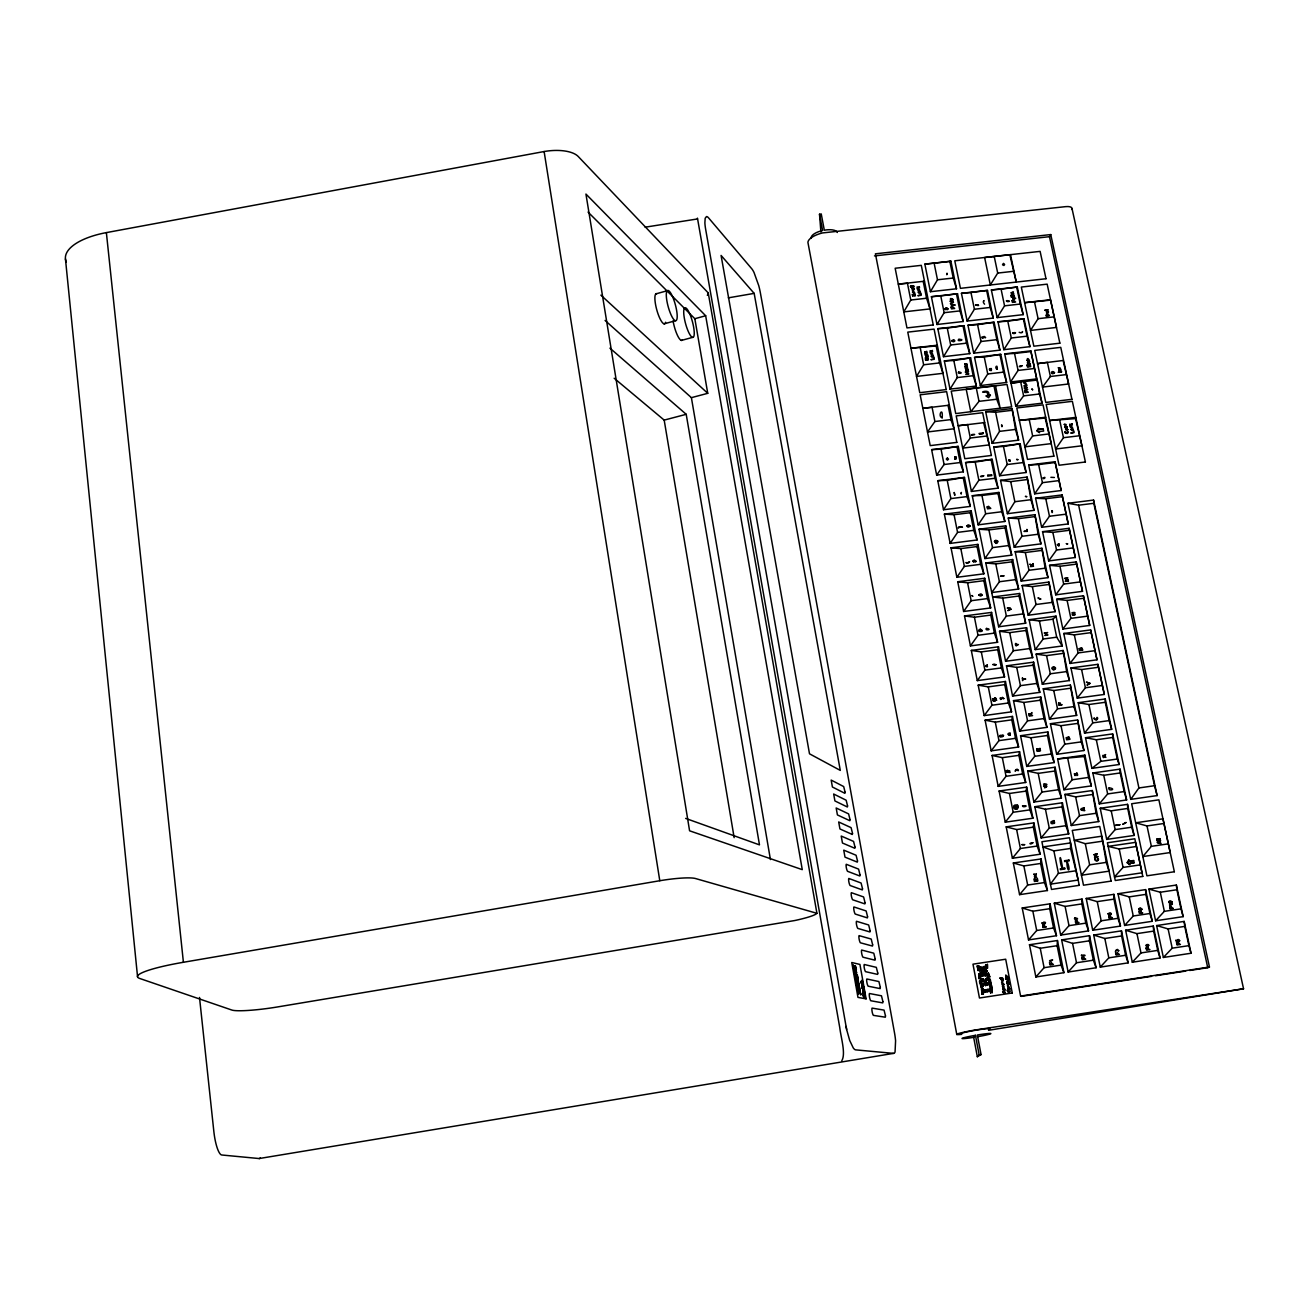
<?xml version="1.0" encoding="UTF-8"?>
<svg xmlns="http://www.w3.org/2000/svg" width="1309" height="1309" viewBox="0 0 1309 1309"><rect width="100%" height="100%" fill="white"/><g stroke="black" fill="none" stroke-linecap="round" stroke-linejoin="round"><path stroke-width="1.5" d="M1070.549 848.461L1070.566 842.914L1042.946 846.923L1053.876 850.899L1070.549 848.461L1078.158 880.057L1050.44 884.148L1058.425 873.348L1075.131 870.894M999.651 736.198L1000.305 735.183L999.994 736.149M1104.305 694.441L1097.924 664.317L1070.958 667.95L1077.258 698.139L1104.305 694.441L1097.924 664.317M1096.091 967.76L1093.375 960.184L1089.415 940.811L1089.53 935.69L1061.648 939.895L1068.128 972.031L1096.091 967.76L1089.53 935.69M1098.742 821.561L1096.091 813.265L1092.295 790.538L1064.888 794.432L1071.269 825.521L1098.742 821.561L1092.295 790.538M1096.975 659.818L1090.642 629.907L1063.775 633.491L1070.026 663.45L1096.975 659.818L1090.642 629.907M1088.548 930.895L1085.815 923.14L1081.889 903.914L1082.052 899.07L1054.269 903.194L1060.683 935.084L1088.548 930.895L1082.052 899.07M645.108 227.193L697.484 218.947M1066.884 861.24C1066.835 873.757 1071.678 871.958 1066.982 861.224M1083.967 750.515L1081.25 741.876L1077.618 719.966L1050.407 723.713L1056.674 754.328L1083.967 750.515L1077.618 719.966M1089.71 625.44L1083.427 595.775L1056.658 599.293L1062.843 629.007L1089.71 625.44L1083.427 595.775M1063.922 972.685L1061.026 965.126L1057.116 945.703L1057.459 940.516L1029.479 944.738L1035.861 976.972L1063.922 972.685L1057.459 940.516M1025.438 385.844C1026.403 386.204 1028.727 384.306 1025.062 385.091C1024.407 386.073 1022.525 385.795 1025.405 386.22M1068.733 833.931L1065.902 825.684L1062.057 806.884L1062.368 802.777L1034.846 806.704L1041.13 837.924L1068.733 833.931L1062.368 802.777M1076.669 715.401L1073.92 706.582L1070.353 685.082L1043.257 688.779L1049.474 719.148L1076.669 715.401L1070.353 685.082M1056.494 935.722L1053.565 927.966L1049.703 908.708L1050.096 903.815L1022.214 907.971L1028.53 939.927L1056.494 935.722L1050.096 903.815M1082.494 591.341L1076.26 561.905L1049.573 565.341L1055.725 594.842L1082.494 591.341L1076.26 561.905M857.035 980.13L858.328 986.381M1061.419 798.114L1058.556 789.703L1054.743 771.034L1055.103 767.205L1027.68 771.066L1033.914 802.041L1061.419 798.114L1055.103 767.205M1069.42 680.565L1066.639 671.582L1063.17 650.475L1036.155 654.107L1042.324 684.247L1069.42 680.565L1063.17 650.475M1047.429 890.529L1044.451 882.561L1040.622 863.482L1041.08 858.949L1013.33 862.991L1019.58 894.652L1047.429 890.529L1041.08 858.949M863.564 996.934C862.124 992.009 865.838 1000.158 863.58 996.787M1054.154 762.591L1051.258 754L1047.478 735.478L1047.887 731.927L1020.562 735.707L1026.747 766.436L1054.154 762.591L1047.887 731.927M1040.131 854.221L1037.137 846.072L1033.341 827.157L1033.848 822.886L1006.196 826.863L1012.397 858.262L1040.131 854.221L1033.848 822.886M1075.327 557.503L1069.158 528.296L1042.553 531.667L1048.656 560.939L1075.327 557.503L1069.158 528.296M1046.955 727.346L1044.026 718.576L1040.279 700.2L1040.72 696.912L1013.493 700.626L1019.629 731.126L1046.955 727.346L1040.72 696.912M1034.012 510.346L1030.919 499.711L1027.107 477.065L1000.551 480.354L1007.39 513.684L1034.012 510.346L1027.107 477.065M1032.899 818.207L1029.872 809.878L1026.109 791.094L1026.665 787.118L999.111 791.029L1005.263 822.183L1032.899 818.207L1026.665 787.118M862.86 990.848L862.86 990.013L862.811 990.897M1075.605 418.618L1075.802 417.358L1049.589 420.516L1075.605 418.618L1081.921 445.796L1055.627 449.02L1063.448 437.697L1059.783 420.516M1055.087 611.679L1052.256 602.385L1048.934 582.063L1022.1 585.548L1028.187 615.23L1055.087 611.679L1048.934 582.063M1068.226 523.927L1062.09 494.933L1035.583 498.238L1041.637 527.298L1068.226 523.927L1062.09 494.933M1025.732 782.471L1022.656 773.963L1018.926 755.342L1019.531 751.628L992.075 755.457L998.178 786.365L1025.732 782.471L1019.531 751.628M1039.804 692.363L1036.843 683.429L1033.128 665.201L1033.619 662.158L1006.49 665.806L1012.577 696.077L1039.804 692.363L1033.619 662.158M863.645 987.084L862.86 985.137L863.613 987.133M1018.615 747.014L1015.522 738.341L1011.808 719.852L1012.462 716.416L985.104 720.179L991.158 750.842L1018.615 747.014L1012.462 716.416M1001.189 736.231C998.603 737.72 1002.939 733.236 1003.61 735.642M1032.703 657.658L1029.725 648.56L1026.027 630.463L1026.583 627.698L999.536 631.265L1005.59 661.29L1032.703 657.658L1026.583 627.698M1048.018 577.645L1045.155 568.188L1041.899 548.258L1015.162 551.678L1021.2 581.114L1048.018 577.645L1041.899 548.258M1001.598 735.936L1002.858 735.756M1011.546 711.834L1008.421 702.982L1004.739 684.656L1005.443 681.465L978.183 685.163L984.188 715.598L1011.546 711.834L1005.443 681.465M1018.991 596.004L1019.596 593.484L992.647 597.002L1002.727 598.131L1018.991 596.004L1025.667 623.215L998.636 626.782L985.792 562.985L1012.659 559.532L1018.68 589.034L991.747 592.552L999.405 581.736L995.789 563.901L985.792 562.985M1040.982 543.857L1038.102 534.252L1034.928 514.699L1008.274 518.053L1014.262 547.277L1040.982 543.857L1034.928 514.699M1004.543 676.933L1001.385 667.917L997.736 649.722L998.489 646.793L971.311 650.426L977.283 680.615L1004.543 676.933L998.489 646.793M1018.615 440.151L1015.489 429.434L1012.037 408.539L985.677 411.697L992.173 443.358L1018.615 440.151L1012.037 408.539M1018.68 589.034L1015.637 579.625L1012.004 561.823L1012.659 559.532M997.589 642.294L994.398 633.114L990.782 615.066L991.584 612.399L964.504 615.95L970.427 645.91L997.589 642.294L991.584 612.399M1011.742 555.131L1008.683 545.558L1005.083 527.887L1005.77 525.842L979.001 529.229L984.908 558.567L1011.742 555.131L1005.77 525.842M990.684 607.932L987.477 598.589L983.877 580.689L984.728 578.267L957.73 581.752L963.62 611.483L990.684 607.932L984.728 578.267M1055.43 668.883L1053.876 669.913A2.127 1.98 40.4 0 1 1053.172 669.815L1052.191 668.915A2.193 2.045 40.4 0 1 1051.994 668.114C1053.369 665.512 1051.585 668.915 1053.303 669.406C1057.083 668.457 1053.221 667.148 1053.434 666.821L1055.349 667.606A2.143 1.996 40.4 0 1 1055.512 668.441M983.844 573.833L980.637 564.326L977.07 546.557L977.921 544.38L951.021 547.8L956.863 577.302L983.844 573.833L977.921 544.38M1091.33 785.891L1088.646 777.431L1084.294 756.52L1084.916 755.113L1057.623 758.942L1063.939 789.785L1091.33 785.891L1084.916 755.113M977.038 539.979L973.781 530.325L970.247 512.703L971.18 510.772L944.378 514.126L950.154 543.399L977.038 539.979L971.18 510.772M855.791 979.034L856.986 987.69M854.433 973.389L855.791 978.085L854.712 972.931M855.104 972.227L855.693 976.514L856.97 976.776L856.364 974.338M855.775 973.994L857.264 974.534L857.984 978.543L856.724 974.42M855.906 973.765L855.219 969.92M856.315 973.062L855.906 970.853M1061.157 490.531L1055.07 461.75L1028.661 465.006L1034.666 493.837L1061.157 490.531L1055.07 461.75M910.769 300.023L903.783 311.886L930.028 308.908L926.592 298.239L923.238 281.517L924.465 281.206L898.301 284.118L907.448 283.284L910.769 300.023L926.592 298.239M1045.171 418.078L1045.662 417.244L1019.367 420.402L1045.171 418.078L1051.242 443.62L1024.882 446.844L1032.637 435.93L1029.299 419.993M930.404 291.711L937.489 279.782L934.119 263.158L924.858 264.123L930.404 291.711L956.519 288.782L950.841 260.982M1189.685 970.476L1207.732 967.695L1049.474 236.684L1050.751 234.573L875.41 253.815L1020.595 996.067L1209.451 967.007L1050.751 234.573M936.999 324.501L944.149 312.687L940.762 295.932L931.403 296.701L936.999 324.501L963.195 321.507L957.534 293.756L931.403 296.701M920.26 347.801L923.63 364.786L916.529 376.419L942.955 373.327L939.567 362.92L936.164 345.952L937.309 345.2L910.966 348.243L936.164 345.952M943.478 356.702L950.678 345.003L947.274 328.117L937.833 328.69L943.478 356.702L969.773 353.643L964.046 325.679L937.833 328.69M967.122 321.065L974.403 309.251L970.967 292.529L961.444 293.314L967.122 321.065L993.236 318.071L987.477 290.385L961.444 293.314M992.173 443.358L999.552 431.365L995.625 412.27L985.677 411.697M994.235 256.515L997.703 273.074L990.34 284.986L984.613 257.513L1010.483 254.65L1016.275 282.073L1009.844 254.78M1007.39 513.684L1014.851 501.707L1010.712 481.614L1000.551 480.354M950.007 389.133L957.272 377.565L953.819 360.548L944.329 360.908L950.007 389.133L976.383 386.024L970.624 357.848L944.329 360.908M973.7 353.185L981.046 341.502L977.578 324.648L967.973 325.237L973.7 353.185L999.896 350.141L994.104 322.243L967.973 325.237M997.147 317.629L1004.559 305.831L1001.074 289.142L991.371 289.943L997.147 317.629L1023.163 314.651L1017.322 287.031L991.371 289.943M1036.744 378.89L1030.821 350.845L1004.707 353.888L1010.548 381.983L1036.744 378.89L1030.821 350.845M980.326 385.55L987.739 373.981L984.237 356.997L974.567 357.39L980.326 385.55L1006.621 382.457L1000.78 354.346L974.567 357.39M1003.823 349.683L1011.301 338L1007.783 321.196L998.014 321.801L1003.823 349.683L1029.938 346.656L1024.047 318.823L998.014 321.801M1034.519 301.97L1038.086 318.692L1030.494 330.424L1056.478 327.43L1050.522 299.745L1024.62 302.69L1050.162 300.186M1010.548 381.983L1018.091 370.414L1014.54 353.479L1004.707 353.888M943.511 509.757L950.858 498.598L947.225 480.354L937.768 480.698L943.511 509.757L970.296 506.403L964.471 477.409L937.768 480.698M971.409 491.448L978.87 480.256L975.189 462.11L965.584 462.568L971.409 491.448L998.063 488.142L992.173 459.312L965.584 462.568M950.154 543.399L957.566 532.387L954.065 514.732L944.378 514.126M999.618 475.772L1007.194 464.531L1003.479 446.467L993.727 447.023L999.618 475.772L1026.141 472.5L1020.186 443.8L993.727 447.023M978.118 524.844L985.644 513.766L981.946 495.489L972.26 495.735L978.118 524.844L1004.87 521.473L998.931 492.413L972.26 495.735M956.863 577.302L964.357 566.421L960.822 548.618L951.021 547.8M984.908 558.567L992.5 547.62L988.917 529.932L979.001 529.229M1034.666 493.837L1042.422 482.677L1038.642 464.564L1028.661 465.006M936.655 475.102L944.084 464.515L941.024 449.167L931.632 449.658L936.655 475.102L963.359 471.829L958.253 446.418L931.632 449.658M963.62 611.483L971.147 600.716L967.58 582.783L957.73 581.752M1014.262 547.277L1021.985 536.297L1018.353 518.675L1008.274 518.053M934.904 421.514L927.508 431.97L954.081 428.763L950.939 419.6L948.076 405.365L949.352 405.168L922.829 408.326L932.073 407.263L934.904 421.514L950.939 419.6M1041.637 527.298L1049.474 516.253L1045.793 498.745L1035.583 498.238M970.427 645.91L978.019 635.29L974.436 617.226L964.504 615.95M1021.2 581.114L1028.972 570.282L1045.155 568.188M1130.714 799.374L1138.912 787.953L1154.522 785.727L1157.123 795.594L1130.714 799.374L1067.948 503.278L1093.588 500.071L1157.123 795.594M998.636 626.782L1006.359 616.097L1022.656 613.954M1048.656 560.939L1056.543 550.025L1072.644 547.964M977.283 680.615L984.924 670.126L1001.385 667.917M1028.187 615.23L1036.024 604.513L1052.256 602.385M1005.59 661.29L1013.362 650.737L1029.725 648.56M1055.725 594.842L1063.677 584.076L1079.827 581.965M1015.817 406.33L1023.622 395.874L1039.461 393.993L1042.079 403.188L1015.817 406.33L1010.99 383.144L1020.693 381.901L1023.622 395.874M1050.391 376.485L1042.504 387.088L1068.635 383.979L1063.121 360.499L1037.53 363.624L1047.38 362.348L1050.391 376.485L1066.148 374.619M984.188 715.598L991.927 705.24L1008.421 702.982M1035.223 649.608L1043.142 639.021L1056.707 637.205L1062.221 645.991L1035.223 649.608L1029.103 619.697L1056.019 616.146L1062.221 645.991M1012.577 696.077L1020.431 685.654L1036.843 683.429M1062.843 629.007L1070.877 618.372L1087.075 616.228M970.313 438.024L962.688 448.12L989.228 444.896L983.583 422.611L984.663 422.578L958.188 425.752L967.596 424.541L970.313 438.024L986.331 436.077M991.158 750.842L998.963 740.632L1015.522 738.341M1042.324 684.247L1050.309 673.791L1066.639 671.582M1070.026 663.45L1078.109 652.929L1094.373 650.753M1019.629 731.126L1027.549 720.85L1044.026 718.576M1049.474 719.148L1057.525 708.84L1073.92 706.582M998.178 786.365L1006.048 776.302L1022.656 773.963M1077.258 698.139L1085.406 687.765L1101.72 685.54M1026.747 766.436L1034.732 756.307L1051.258 754M1106.301 862.386L1089.644 864.824L1081.447 875.23L1109.05 871.156L1106.301 862.386L1101.785 836.206L1074.264 840.198L1085.292 843.7L1101.916 841.278M996.722 399.245L979.017 401.339L970.787 411.713L955.734 413.595L951.218 391.129L1007.03 384.437L1011.677 406.821L970.787 411.713L966.222 389.264L976.252 387.808L995.511 385.795L1000.141 408.195L996.722 399.245L993.924 385.73M1056.674 754.328L1064.79 744.167L1081.25 741.876M1005.263 822.183L1013.199 812.267L1029.872 809.878M1084.539 733.122L1092.77 722.879L1109.148 720.604L1111.685 729.342L1084.539 733.122L1078.207 702.688L1105.254 698.973L1111.685 729.342M1033.914 802.041L1041.964 792.06L1058.556 789.703M1063.939 789.785L1072.136 779.771L1088.646 777.431M1012.397 858.262L1020.398 848.51L1037.137 846.072M1041.13 837.924L1049.262 828.09L1065.902 825.684M981.946 495.489L998.047 493.477L998.931 492.413M1167.873 843.912L1151.364 846.334L1142.839 856.561L1170.213 852.552L1162.965 818.829L1135.672 822.788L1147.011 825.946L1163.505 823.557M1071.269 825.521L1079.516 815.654L1096.091 813.265M1019.58 894.652L1027.663 885.031L1044.451 882.561M1099.298 803.873L1107.659 793.925L1124.153 791.569L1126.624 799.963L1099.298 803.873L1092.851 772.981L1120.095 769.119L1126.624 799.963M1106.694 839.413L1115.137 829.611L1131.68 827.206L1134.118 835.437L1106.694 839.413L1100.215 808.275L1127.54 804.348L1134.118 835.437M984.237 356.997L1000.78 354.346M1028.53 939.927L1036.695 930.503L1053.565 927.966M973.667 1037.366L975.45 1035.321L979.165 1054.89L977.332 1056.707L973.667 1037.366A14.612 0.867 -9.7 0 1 962.066 1038.413A14.612 0.867 -9.7 0 1 975.45 1035.321M1060.683 935.084L1068.995 925.659L1085.815 923.14M1035.861 976.972L1044.091 967.695L1061.026 965.126M1092.72 930.257L1101.18 920.816L1117.935 918.313L1120.471 926.085L1092.72 930.257L1086.208 898.449L1113.877 894.342L1120.471 926.085M1139.664 864.971L1123.057 867.409L1114.515 876.883L1142.037 872.808L1135.59 842.358L1108.15 846.367L1119.211 849.001L1135.787 846.579M1068.128 972.031L1076.505 962.769L1093.375 960.184M1124.627 925.463L1133.25 916.005L1149.924 913.502L1152.28 921.291L1124.627 925.463L1118.017 893.72L1145.588 889.613L1152.28 921.291M1100.264 967.122L1108.805 957.844L1125.609 955.275L1128.129 962.868L1100.264 967.122L1093.702 935.051L1121.469 930.863L1128.129 962.868M1155.602 920.783L1164.356 911.342L1180.98 908.839L1183.156 916.644L1155.602 920.783L1148.893 889.122L1176.366 885.048L1183.156 916.644M1132.301 962.23L1140.99 952.936L1157.729 950.383L1160.052 957.975L1132.301 962.23L1125.625 930.241L1153.294 926.052L1160.052 957.975M1163.374 957.468L1172.209 948.174L1188.899 945.638L1191.026 953.247L1163.374 957.468L1156.616 925.561L1184.17 921.405L1191.026 953.247M1007.783 321.196L1024.047 318.823M1029.103 619.697L1039.428 620.99L1052.976 619.19L1056.019 616.146M1003.479 446.467L1020.186 443.8M977.398 1036.744A14.612 0.867 -9.7 0 0 990.815 1033.652A14.612 0.867 -9.7 0 0 979.23 1034.699L977.332 1035.01L981.063 1054.579L977.332 1056.707M953.819 360.548L970.624 357.848M975.189 462.11L992.173 459.312M947.225 480.354L964.471 477.409M977.578 324.648L994.104 322.243M1091.886 768.367L1100.836 761.347L1117.264 759.04L1119.13 764.521L1091.886 768.367L1085.505 737.703L1112.65 733.907L1119.13 764.521M941.024 449.167L958.253 446.418M947.274 328.117L964.046 325.679M1001.074 289.142L1017.322 287.031M857.215 979.116L857.657 981.586M1072.006 208.507L1243.55 988.77L988.557 1030.298M970.967 292.529L987.477 290.385M940.762 295.932L957.534 293.756M1207.732 967.695L1209.451 967.007M655.842 293.903L667.214 290.729M664.039 323.863L675.411 320.738A15.675 3.714 74.8 0 0 673.431 298.763A15.675 3.714 74.8 0 0 666.412 297.323A15.675 3.714 74.8 0 0 675.411 320.738M588.052 212.074L694.834 318.709L705.666 315.747L802.27 869.651L689.581 830.806L585.941 194.059L705.666 315.747M681.4 340.422L692.543 337.395A15.332 3.567 74.9 0 0 690.53 315.796A15.332 3.567 74.9 0 0 683.838 314.553A15.332 3.567 74.9 0 0 692.543 337.395M605.069 320.443L691.397 397.658L707.744 393.322L694.834 318.709M614.166 378.236L664.187 420.107L686.211 414.315L759.482 844.878L685.654 818.403M1047.184 313.767L1046.349 315.616L1048.787 315.338L1046.709 313.424L1046.071 316.058L1049.245 315.698L1047.445 313.342M66.268 261.947A58.84 24.004 -3.9 0 1 106.373 232.609L544.119 151.533A32.921 14.284 -8.8 0 1 578.267 156.54L708.234 292.921L816.914 913.306A36.096 4.303 -9.5 0 1 794.808 920.522L277.704 1006.916A38.91 4.467 -8.1 0 1 231.775 1010.024L139.899 978.527A63.748 8.394 -7.7 0 1 183.407 962.279L659.785 880.728A35.736 5.007 -9.2 0 1 695.652 878.568L816.914 913.306M820.89 231.938L819.516 214.251L821.234 213.94L824.326 230.22L826.044 229.926A13.352 5.138 -11.6 0 1 837.335 232.495M728.311 297.847L754.164 293.38L840.28 770.396L809.502 753.804L721.079 255.435L754.164 293.38M934.119 263.158L950.89 261.244L924.858 264.123M893.507 1053.385L855.693 1049.867A24.495 5.465 79 0 1 853.255 1047.92L849.705 1040.491L846.612 1029.447L705.698 229.566A20.306 4.238 74.8 0 1 704.88 222.841L705.175 218.276L706.484 216.558A22.204 4.631 74.8 0 1 708.627 217.948L751.644 268.623A20.879 4.123 75.2 0 1 754.017 272.468L758.729 285.591A19.079 3.763 75.2 0 1 760.382 292.905L894.489 1032.736A21.009 4.385 78.9 0 1 895.585 1040.753L895.061 1051.929A22.989 4.811 78.9 0 1 893.507 1053.385L259.117 1158.547L221.794 1154.996A22.924 5.334 83.1 0 1 213.842 1131.451L199.508 997.458M979.165 1054.89L981.063 1054.579M986.953 985.399L985.677 978.641L986.97 985.399M1021.282 996.378L1151.593 976.334M1155.602 975.712L1185.676 971.082M1029.479 944.738L1040.23 948.256L1057.116 945.703M1061.648 939.895L1072.578 943.364L1089.415 940.811M1093.702 935.051L1104.829 938.488L1121.6 935.951L1121.469 930.863M1125.625 930.241L1136.948 933.628L1153.654 931.108L1153.294 926.052M1156.616 925.561L1168.103 928.915L1184.76 926.396L1188.899 945.638M1022.214 907.971L1032.866 911.228L1049.703 908.708M1054.269 903.194L1065.101 906.417L1081.889 903.914M1086.208 898.449L1097.237 901.623L1113.943 899.136L1113.877 894.342M1118.017 893.72L1129.242 896.861L1145.882 894.374L1145.588 889.613M1148.893 889.122L1160.298 892.231L1176.889 889.76L1180.98 908.839M1013.33 862.991L1023.867 865.936L1040.622 863.482M1133.545 860.7L1128.98 861.387L1128.783 860.488L1127.36 862.631L1129.585 864.235L1129.389 863.335L1133.97 862.664M1100.215 808.275L1111.21 810.827L1127.72 808.455L1127.54 804.348M1006.196 826.863L1016.635 829.562L1033.341 827.157M1064.888 794.432L1075.654 796.886L1092.197 794.53M1034.846 806.704L1045.449 809.257L1062.057 806.884M1057.623 758.942L1084.294 756.52M1027.68 771.066L1038.184 773.374L1054.743 771.034M1092.851 772.981L1103.749 775.288L1120.209 772.948L1120.095 769.119M999.111 791.029L1009.452 793.467L1026.109 791.094M1020.562 735.707L1030.985 737.769L1047.478 735.478M1085.505 737.703L1096.32 739.765L1112.715 737.474L1112.65 733.907M992.075 755.457L1002.334 757.666L1018.926 755.342M1078.207 702.688L1088.924 704.52L1105.271 702.279L1105.254 698.973M985.104 720.179L995.282 722.126L1011.808 719.852M1050.407 723.713L1060.994 725.693L1077.422 723.435M1070.958 667.95L1081.594 669.553L1097.875 667.361M978.183 685.163L988.279 686.881L1004.739 684.656M1043.257 688.779L1053.745 690.53L1070.124 688.289M1013.493 700.626L1023.834 702.458L1040.279 700.2M1036.155 654.107L1046.562 655.613L1062.875 653.436M1006.49 665.806L1016.733 667.41L1033.128 665.201M978.019 635.29L994.398 633.114M999.536 631.265L1009.697 632.64L1026.027 630.463M1063.775 633.491L1074.329 634.865L1090.561 632.705M971.311 650.426L981.308 651.915L997.736 649.722M971.147 600.716L987.477 598.589M1056.658 599.293L1067.113 600.438L1083.279 598.311M974.436 617.226L990.782 615.066M995.789 563.901L1012.004 561.823M1049.573 565.341L1059.946 566.273L1076.063 564.195M967.58 582.783L983.877 580.689M999.405 581.736L1015.637 579.625M1022.1 585.548L1032.343 586.612L1048.542 584.518M1021.985 536.297L1038.102 534.252M1042.553 531.667L1052.845 532.387L1068.913 530.341M960.822 548.618L977.07 546.557M992.5 547.62L1008.683 545.558M1015.162 551.678L1025.323 552.513L1041.473 550.451M964.357 566.421L980.637 564.326M1045.793 498.745L1061.795 496.733M954.065 514.732L970.247 512.703M985.644 513.766L1001.778 511.754L1004.87 521.473M1067.948 503.278L1078.649 505.192L1093.817 503.294L1154.522 785.727M1018.353 518.675L1034.437 516.646M1049.474 516.253L1065.51 514.241M957.566 532.387L973.781 530.325M988.917 529.932L1005.083 527.887M978.87 480.256L994.938 478.276L998.063 488.142M1010.712 481.614L1026.747 479.618M1042.422 482.677L1058.408 480.681M950.858 498.598L967.007 496.602L970.296 506.403M1014.851 501.707L1030.919 499.711M944.084 464.515L960.184 462.535L963.359 471.829M1007.194 464.531L1023.196 462.568L1026.141 472.5M1038.642 464.564L1054.579 462.601M999.552 431.365L1015.489 429.434M1043.06 429.156L1038.512 428.877L1037.121 430.792L1039.231 432.281L1039.051 431.463L1043.649 431.086L1043.208 428.959L1038.822 429.483L1038.593 428.419L1036.859 430.825L1039.493 432.69L1039.281 431.626M1032.637 435.93L1048.542 433.999M1063.448 437.697L1079.303 435.782M995.625 412.27L1011.53 410.372M957.272 377.565L973.176 375.699L976.383 386.024M987.739 373.981L1003.594 372.116L1006.621 382.457M1018.091 370.414L1033.897 368.565M1010.99 383.144L1037.186 380.052L1042.079 403.188M950.678 345.003L966.533 343.171L969.773 353.643M981.046 341.502L996.853 339.669L999.896 350.141M1011.301 338L1027.041 336.184L1029.938 346.656M1014.54 353.479L1030.314 351.646M923.63 364.786L939.567 362.92M984.564 304.212C981.685 301.315 984.793 300.088 984.09 300.857M944.149 312.687L959.955 310.904L963.195 321.507M974.403 309.251L990.16 307.468L993.236 318.071M1004.559 305.831L1020.251 304.048L1023.163 314.651M1038.086 318.692L1053.745 316.893M937.489 279.782L953.247 278.032L956.519 288.782M997.703 273.074L1013.346 271.323M874.494 255.91L1049.474 236.684M1037.186 380.052L1039.461 393.993M1008.568 984.843C1004.363 983.992 1012.528 988.851 1007.554 986.724L1008.454 985.841M859.408 990.504L858.148 990.259L858.573 992.664L859.833 992.893L859.244 990.471M857.673 988.622L858.671 994.235L857.493 988.59M857.166 983.828L857.411 986.201L858.688 986.462L858.262 984.041M856.74 981.406L856.086 978.772L857.771 986.266M855.252 967.138L853.959 966.844L854.924 971.18M853.501 965.191L853.763 969.609M862.795 991.224L863.531 993.056L862.778 991.388M1243.55 988.77L973.831 1030.232A19.962 1.227 -9.7 0 0 957.943 1033.734A19.962 1.227 -9.7 0 0 961.706 1034.355M609.929 348.145L686.211 414.315M1022.313 331.733C1022.804 330.833 1022.787 334.04 1019.155 332.322M600.88 295.147L707.744 393.322M863.613 989.277L863.335 987.428L864.251 989.391M864.153 990.177L864.676 992.795L864.169 991.044M864.398 990.128L863.645 989.277M862.647 983.697L863.253 984.843L862.664 984.008M854.99 969.609L856.397 969.707L855.153 965.584L855.857 969.593M854.221 970.247L853.321 965.158M697.452 218.128L839.74 1027.516C840.983 1037.922 846.007 1053.81 841.785 1060.765M856.544 979.345L858.148 986.348M858.099 980.163C863.989 1011.628 851.979 952.248 859.522 988.18M864.627 996.165L865.282 997.327L864.971 995.331L865.38 997.769L864.349 994.824L864.529 995.805M1078.649 505.192L1138.912 787.953M1147.011 825.946L1151.364 846.334M1160.298 892.231L1164.356 911.342M1168.103 928.915L1172.209 948.174M1105.271 702.279L1109.148 720.604M1112.715 737.474L1117.264 759.04M1120.209 772.948L1124.153 791.569M1127.72 808.455L1131.68 827.206M1145.882 894.374L1149.924 913.502M1153.654 931.108L1157.729 950.383M1016.733 287.375L1020.251 304.048M1023.491 319.396L1027.041 336.184M1054.367 477.49L1050.882 477.31M1052.845 532.387L1056.543 550.025M1059.946 566.273L1063.677 584.076M1067.113 600.438L1070.877 618.372M1074.329 634.865L1078.109 652.929M1081.594 669.553L1085.406 687.765M1088.924 704.52L1092.77 722.879M1096.32 739.765L1100.836 761.347M1103.749 775.288L1107.659 793.925M1111.21 810.827L1115.137 829.611M1119.211 849.001L1123.057 867.409M1129.242 896.861L1133.25 916.005M1136.948 933.628L1140.99 952.936M1019.449 444.52L1023.196 462.568M1113.943 899.136L1117.935 918.313M1121.6 935.951L1125.609 955.275M986.691 290.762L990.16 307.468M993.351 322.848L996.853 339.669M1000.06 355.164L1003.594 372.116M1052.976 619.19L1056.707 637.205M1025.323 552.513L1028.972 570.282M1032.343 586.612L1036.024 604.513M1039.428 620.99L1043.142 639.021M1046.562 655.613L1050.309 673.791M1053.745 690.53L1057.525 708.84M1060.994 725.693L1064.79 744.167M1067.817 758.844L1072.136 779.771M1075.654 796.886L1079.516 815.654M1085.292 843.7L1089.644 864.824M1097.237 901.623L1101.18 920.816M1104.829 938.488L1108.805 957.844M1019.596 593.484L1025.667 623.215M976.252 387.808L979.017 401.339M991.24 460.146L994.938 478.276M998.047 493.477L1001.778 511.754M949.843 261.424L953.247 278.032M956.535 294.149L959.955 310.904M963.097 326.301L966.533 343.171M969.707 358.699L973.176 375.699M1002.727 598.131L1006.359 616.097M1009.697 632.64L1013.362 650.737M1016.733 667.41L1020.431 685.654M1023.834 702.458L1027.549 720.85M1030.985 737.769L1034.732 756.307M1038.184 773.374L1041.964 792.06M1045.449 809.257L1049.262 828.09M1053.876 850.899L1058.425 873.348M1065.101 906.417L1068.995 925.659M1072.578 943.364L1076.505 962.769M957.108 447.22L960.184 462.535M963.359 478.374L967.007 496.602M999.503 736.476C1001.058 737.376 1003.119 736.738 1003.25 735.953M981.308 651.915L984.924 670.126M988.279 686.881L991.927 705.24M995.282 722.126L998.963 740.632M1002.334 757.666L1006.048 776.302M1009.452 793.467L1013.199 812.267M1016.635 829.562L1020.398 848.51M1023.867 865.936L1027.663 885.031M1032.866 911.228L1036.695 930.503M1040.23 948.256L1044.091 967.695M846.089 1026.452L846.661 1029.447M819.516 214.251L822.608 230.515A13.352 5.138 -11.6 0 0 811.302 238.369M956.781 1034.47L808.111 243.441A18.261 7.003 -11.6 0 1 822.461 232.937L1065.641 206.642A8.787 3.24 -13.8 0 1 1071.711 209.424M855.317 965.617L856.217 969.674M856.904 974.452L857.804 978.51M859.489 988.966L860.668 994.611M855.072 967.089L855.677 969.544M854.892 967.04L855.317 969.462M856.184 974.305L856.61 976.71M858.868 990.406L859.473 992.827M854.515 966.958L856.413 976.661M858.688 990.373L859.113 992.762L858.311 990.291M854.155 966.876L856.053 976.579M857.166 987.722L855.726 979.672L855.873 981.488M691.397 397.658L770.428 859.555M664.187 420.107L734.153 837.662M544.119 151.533L659.785 880.728M1184.17 921.405L1184.76 926.396M1176.366 885.048L1176.889 889.76M106.373 232.609L183.407 962.279M65.45 258.904L137.543 976.678M1093.588 500.071L1093.817 503.294M708.234 292.921A33.641 12.566 -9.9 0 1 707.318 295.327M682.284 340.095A15.299 3.632 74.9 0 1 677.555 335.562A15.299 3.632 74.9 0 1 673.088 321.016M665.61 322.243A15.659 3.796 74.7 0 1 657.331 311.771A15.659 3.796 74.7 0 1 656.791 293.641M961.166 1033.685A14.595 0.9 -9.7 0 1 978.281 1029.807A14.595 0.9 -9.7 0 1 988.41 1029.381M260.262 1157.925A21.517 4.696 82.9 0 1 259.117 1158.547M954.899 304.948C956.077 305.93 945.458 304.212 954.899 304.948M862.058 984.744L861.257 982.879L862.058 984.744M862.598 989.997L862.598 989.997M1094.128 718.117L1094.226 718.805A1.702 1.587 43.5 0 0 1094.537 719.377L1096.647 719.835L1097.662 718.625A2.143 1.996 43.5 0 0 1097.547 717.872C1095.993 715.499 1097.875 722.764 1094.128 718.117M1094.88 859.146L1094.979 859.849A1.751 1.636 50.3 0 0 1095.306 860.438L1097.449 860.897L1098.464 859.637A2.193 2.045 50.3 0 0 1098.349 858.868C1095.895 856.757 1098.775 858.966 1097.613 860.308C1094.488 862.32 1096.108 856.282 1094.88 859.146M1015.146 807.048L1017.028 807.506L1015.146 807.048M1026.927 387.317L1024.162 387.873L1025.372 389.673L1027.712 389.395L1025.192 388.446L1026.927 387.317M1064.937 431.921L1065.019 432.559A1.636 1.505 32.2 0 0 1065.33 433.099L1067.359 433.541L1068.34 432.428A2.045 1.882 32.2 0 0 1068.226 431.725C1067.866 430.808 1066.18 433.786 1064.937 431.921M1070.32 426.865C1074.034 429.843 1072.529 425.605 1070.32 426.865M1003.905 992.238L1002.645 991.535L1003.905 992.238M1006.801 982.683C1006.114 984.892 1012.479 984.892 1008.503 982.732A2.045 1.947 57.5 0 0 1007.717 982.355L1006.801 982.683M1066.704 737.981L1066.9 739.274L1069.469 738.914L1068.7 737.294L1066.704 737.981M862.827 989.195L862.206 987.477L862.827 989.195M865.004 994.693L864.382 992.991L864.922 994.595M1002.416 986.07C1006.31 987.411 1002.416 985.595 1002.416 986.07M1033.946 874.314C1035.812 878.486 1036.875 872.007 1035.975 873.97C1036.008 877.292 1033.799 872.628 1033.946 874.314M1067.817 429.728C1064.561 431.479 1065.215 427.012 1067.817 429.728M980.245 629.204C974.501 632.492 986.691 632.1 980.245 629.204M1018.32 807.08L1017.126 809.126A2.716 2.553 46.8 0 1 1015.522 809.175L1014.9 808.897A2.094 1.98 46.8 0 1 1014.033 807.948L1013.837 806.18A1.784 1.685 46.8 0 1 1014.213 805.526A1.865 1.751 46.8 0 1 1014.999 805.051A1.914 1.816 46.8 0 1 1015.555 804.986A1.784 1.685 46.8 0 1 1016.128 805.182L1016.798 808.275L1015.097 807.866L1014.639 806.131L1016.537 805.771L1014.262 806.131A1.898 1.784 46.8 0 0 1014.131 806.998L1014.23 807.506A2.013 1.898 46.8 0 0 1014.786 808.406A1.8 1.685 46.8 0 0 1015.228 808.7L1015.473 808.798A2.291 2.16 46.8 0 0 1016.537 808.913L1017.96 807.457L1017.077 804.79A2.291 2.16 46.8 0 1 1017.993 805.673L1018.32 807.08M1023.933 382.882C1027.532 385.926 1026.24 381.573 1023.933 382.882M1179.671 940.713L1178.934 941.744L1179.18 940.255L1178.149 939.944L1178.198 941.776L1176.398 941.711L1176.022 939.96L1176.709 941.302L1178.182 939.453L1179.671 940.713M1011.432 295.572L1011.612 296.734L1014.033 296.472L1013.313 294.983L1011.432 295.572M1003.152 980.294C998.996 980.817 1003.463 977.283 1003.152 980.294M1141.988 909.231L1141.317 910.131L1140.973 908.462A2.225 2.062 52.9 0 0 1140.221 908.43C1140.106 913.747 1137.177 905.075 1141.988 909.231M1032.621 389.771L1032.016 389.035L1032.621 389.771M930.552 353.577C934.201 356.866 932.81 352.039 930.552 353.577M1007.014 982.912L1008.781 983.583L1007.014 982.912M912.52 292.169C915.924 295.229 914.991 291.04 912.553 292.022M917.56 289.649C921.274 292.578 919.687 288.373 917.56 289.649M972.669 596.331L972.063 595.562L972.669 596.331M1028.874 713.798L1029.218 715.99L1032.572 715.516L1030.985 715.287L1031.967 712.554L1030.69 713.994L1028.874 713.798M993.416 700.806L994.611 700.937L993.482 700.675M994.742 698.401L995.936 698.531L994.742 698.401M1081.447 955.243C1081.381 957.697 1089.677 954.343 1081.447 955.243M1002.874 980.13L1001.205 979.557L1002.874 980.13M1043.208 477.883C1043.142 480.534 1047.249 475.854 1043.208 477.883M1042.062 922.96C1042.782 927.083 1048.329 921.356 1043.584 922.191C1043.453 926.003 1042.684 921.601 1042.062 922.96M885.489 1015.899L885.326 1017.208L873.365 1015.359A3.911 0.834 78.9 0 1 872.121 1011.644A3.911 0.834 78.9 0 1 872.072 1008.11L884.05 1010.106L885.489 1015.899M1108.118 913.813C1111.161 918.051 1112.65 910.164 1108.118 913.813M1118.737 950.678C1118.442 951.97 1116.822 948.747 1115.644 951.168C1114.728 953.181 1116.659 946.832 1118.737 950.678M882.904 1001.598L882.741 1002.89L870.747 1000.747A3.894 0.834 78.8 0 1 869.503 997.033A3.894 0.834 78.8 0 1 869.454 993.515L881.464 995.805L882.904 1001.598M1075.753 773.864L1075.164 775.206L1074.394 773.619L1074.984 775.582L1076.62 773.292L1076.931 775.582L1077.683 775.075L1077.029 772.948L1075.753 773.864M880.335 987.33L880.172 988.622L868.129 986.184A3.894 0.834 78.7 0 1 866.885 982.454A3.894 0.834 78.7 0 1 866.836 978.985L878.895 981.554L880.335 987.33M992.926 664.547C998.702 666.019 993.351 663.63 992.926 664.547M1003.839 698.548C1003.234 699.317 1002.645 697.141 1000.583 699.481L1000.256 697.812L1000.91 699.088L1002.383 697.353L1003.839 698.548M1022.558 805.837C1022.362 808.144 1030.739 805.1 1022.558 805.837M877.766 973.127L877.603 974.387L865.527 971.671A3.878 0.834 78.6 0 1 864.284 967.94A3.878 0.834 78.6 0 1 864.235 964.488L876.326 967.351L877.766 973.127M975.99 561.283L975.516 562.052L975.025 560.563A2.111 1.963 33.9 0 0 974.289 560.53C973.945 565.455 971.474 557.323 975.99 561.283M875.197 958.957L875.034 960.201L862.942 957.19A3.862 0.834 78.6 0 1 861.698 953.459A3.862 0.834 78.6 0 1 861.649 950.039L873.774 953.181L875.197 958.957M985.513 337.542C984.81 338.066 984.155 336.446 982.388 338.327L982.077 336.806L982.699 337.984L984.123 336.413L985.513 337.542M1012.659 332.911C1013.281 335.022 1018.909 331.553 1012.659 332.911M872.645 944.82L872.481 946.063L860.34 942.775A3.862 0.834 78.5 0 1 859.113 939.028A3.862 0.834 78.5 0 1 859.064 935.624L871.221 939.06L872.645 944.82M975.647 305.046C981.177 306.29 976.17 304.555 975.68 304.899M863.825 994.758L863.138 993.155L863.825 994.758M870.109 930.732L869.929 931.959L857.771 928.392A3.845 0.834 78.4 0 1 856.528 924.645A3.845 0.834 78.4 0 1 856.495 921.274L868.669 924.988L870.109 930.732M947.994 308.891L947.34 309.677L947.045 308.204A2.045 1.849 25.8 0 0 946.342 308.171C946.112 312.802 943.511 305.128 947.994 308.891M862.991 983.452L862.304 981.848L862.975 983.337M867.572 916.693L867.392 917.904L855.202 914.042A3.845 0.818 78.3 0 1 853.959 910.311A3.845 0.818 78.3 0 1 853.926 906.957L866.133 910.949L867.572 916.693M1018.418 770.412C1018.369 771.623 1015.997 768.252 1015.506 771.034C1014.148 772.375 1016.7 766.829 1018.418 770.412M865.036 902.703L864.873 903.897L852.634 899.758A3.829 0.818 78.3 0 1 851.39 896.01A3.829 0.818 78.3 0 1 851.374 892.689L863.613 896.96L865.036 902.703M1007.325 990.177L1007.734 991.715A1.947 1.833 57.8 0 0 1008.339 992.206A2.111 1.996 57.8 0 0 1009.059 992.435C1012.871 988.9 1006.997 992.729 1007.325 990.177M862.516 888.746L862.336 889.924L850.081 885.506A3.829 0.818 78.2 0 1 848.837 881.759A3.829 0.818 78.2 0 1 848.821 878.454L861.093 883.019L862.516 888.746M860.013 874.837L859.833 875.999L847.528 871.303A3.812 0.818 78.1 0 1 846.301 867.556A3.812 0.818 78.1 0 1 846.269 864.284L858.589 869.111L860.013 874.837M964.946 366.242L965.502 368.893L967.842 368.614L965.6 367.911L967.564 367.273L965.322 366.585L967.22 365.571L964.946 366.242M1009.37 301.332C1006.752 302.788 1004.101 299.09 1009.37 301.332M1040.688 599.015C1041.064 600.324 1034.323 595.84 1040.688 599.015M1064.266 424.394C1067.588 426.047 1066.148 423.641 1064.266 424.394M857.51 860.962L857.313 862.124L844.992 857.15L843.732 850.13L856.086 855.252L857.51 860.962M978.936 594.826C981.848 598.835 983.386 591.488 978.936 594.826M1058.343 367.829C1061.681 369.285 1060.208 367.42 1058.343 367.829M1034.47 876.785C1038.119 878.306 1036.319 876.31 1034.47 876.785M855.006 847.136L854.826 848.281L842.456 843.029L841.212 836.042L853.583 841.425L855.006 847.136M999.847 978.15L1002.759 978.298L999.847 978.15M924.678 352.088L925.218 354.739L927.557 354.461L925.365 353.921L927.214 352.743L925.054 352.432L926.952 351.417L924.727 351.957M1024.783 390.769L1025.078 392.635L1028.301 392.258L1026.092 390.229L1024.783 390.769M852.519 833.342L852.323 834.471L839.936 828.957L838.693 821.987L851.095 827.648L852.519 833.342M951.823 340.651C954.621 344.447 956.175 337.542 951.823 340.651M1012.119 300.563L1012.413 302.395L1015.604 302.035L1013.411 300.039L1012.119 300.563M1109.885 913.682L1111.259 914.14L1109.885 913.682M850.032 819.598L849.852 820.71L837.416 814.934L836.173 807.98L848.608 813.903L850.032 819.598M913.567 294.607L912.978 295.801L912.275 294.378L912.798 296.129L914.402 294.116L914.647 296.178L915.384 295.736L914.811 293.821L913.567 294.607M987.199 506.878L987.493 508.808L990.766 508.399L988.524 506.305L987.199 506.878M847.561 805.902L847.365 806.998L834.913 800.944L833.669 794.023L846.138 800.208L847.561 805.902M845.09 792.24L844.894 793.319L832.409 787.004L831.182 780.099L843.683 786.562L845.09 792.24M861.42 981.815L860.733 981.341L861.649 982.666L861.42 981.815M1048.476 311.967C1044.009 313.227 1048.493 310.282 1048.476 311.967M1062.597 868.014C1059.668 866.754 1058.817 845.221 1062.597 868.014M951.168 307.01L951.447 308.842L954.654 308.482L952.477 306.486L951.168 307.01M1009.975 988.949C1007.357 991.208 1007.93 985.317 1009.975 988.949M1073.331 429.581C1070.615 433.164 1070.549 425.605 1073.331 429.581M1079.205 648.675L1079.483 650.54L1082.788 650.082L1081.758 647.759L1079.205 648.675M1003.97 984.548C1001.401 986.822 1001.909 980.932 1003.97 984.548M1010.924 609.323L1007.783 610.632L1010.499 608.98L1007.259 608.063L1010.139 607.867L1010.924 609.323M966.991 364.278C962.459 365.587 967.007 362.577 966.991 364.278M1140.384 909.313L1138.814 909.117L1140.384 909.313M980.654 594.744L981.979 595.186L980.654 594.744M1005.017 989.997C1001.09 990.193 1005.148 988.606 1005.017 989.997M1007.832 977.921C1003.938 978.199 1007.93 976.481 1007.832 977.921M953.443 302.428L950.383 303.606L953.034 302.101L949.892 301.201L952.69 301.054L953.443 302.428M968.218 370.332C965.322 373.932 965.535 366.373 968.218 370.332M953.492 340.585L954.768 341.011L953.525 340.471M933.53 356.277C930.584 359.86 930.863 352.317 933.53 356.277M1054.154 822.592C1049.867 825.914 1052.911 818.698 1054.154 822.592M1171.98 901.983C1167.743 906.319 1168.299 897.761 1171.98 901.983M914.287 288.88C911.473 292.398 911.571 285.002 914.287 288.88M920.505 292.3C917.691 295.818 917.773 288.422 920.505 292.3M1002.939 988.393L1004.707 988.573L1002.989 988.36M1005.737 976.334L1007.505 976.498L1005.737 976.334M1043.682 922.894L1045.204 923.287L1043.715 922.763M1058.801 370.005L1059.096 371.429L1061.403 371.151L1059.177 370.414L1061.01 369.334L1058.801 370.005M974.436 561.332L972.898 561.266L974.436 561.332M997.523 541.844C994.447 545.608 994.824 537.852 997.523 541.844M994.496 664.514L996.034 664.727L994.496 664.514M1027.5 362.626L1027.778 364.049L1030.101 363.787L1027.86 363.051L1029.708 361.955L1027.5 362.626M993.122 700.708L994.905 701.051L993.122 700.708M994.464 698.302L996.231 698.63L994.464 698.302M1011.284 292.66L1011.562 294.067L1013.87 293.805L1011.644 293.069L1013.493 292.005L1011.284 292.66M946.472 308.94L944.983 308.842L946.472 308.94M977.169 305.03L978.592 305.422L977.201 304.932M1054.514 372.672C1050.522 376.452 1051.094 368.827 1054.514 372.672M1072.987 429.516L1071.187 429.336L1072.987 429.516M970.149 526.005C966.026 529.965 966.647 522.046 970.149 526.005M1014.868 298.648C1009.01 299.156 1018.582 297.421 1014.868 298.648M1046.366 311.722L1047.167 312.54L1046.366 311.722M927.966 356.31L925.692 357.161L927.59 356.064L925.332 355.328L927.672 355.066L927.966 356.31M967.891 370.283L966.058 370.218L967.891 370.283M1014.524 298.55L1012.79 298.501L1014.524 298.55M1160.118 838.66L1156.812 839.102L1160.118 838.66M933.186 356.228L931.37 356.146L933.186 356.228M981.734 630.693L980.392 630.774L981.734 630.693M1008.257 981.39C1005.607 981.177 1006.768 982.421 1008.552 981.652C1005.377 979.852 1008.879 980.097 1008.257 981.39M1066.328 737.72L1066.606 739.781L1069.944 739.307L1068.913 736.918L1066.328 737.72M920.178 292.251L918.378 292.054L920.178 292.251M964.848 364.049L965.649 364.867L964.848 364.049M1097.875 856.724L1094.553 857.166L1097.875 856.724M913.96 288.831L912.16 288.635L913.96 288.831M953.606 304.997L951.856 304.948L953.606 304.997M994.464 541.37L995.773 543.317A2.34 2.16 33.8 0 0 996.951 543.235L997.883 541.566A1.718 1.587 33.8 0 0 997.507 540.813L995.625 540.29L994.464 541.37M1066.884 426.963L1065.051 426.914L1066.884 426.963M1011.072 295.343L1011.317 297.192L1014.508 296.832L1013.526 294.656L1011.072 295.343M1027.369 360.531L1029.152 360.662L1027.369 360.531M863.482 993.335L863.695 994.578L863.482 993.335M952.527 299.434L950.71 299.499L952.527 299.434M1005.361 992.451C1000.305 988.835 1004.15 995.396 1005.361 992.451M1002.007 425.801C1001.99 429.107 1001.074 422.087 1002.007 425.801M1067.211 426.963C1068.226 433.214 1061.124 422.905 1067.211 426.963M1001.86 982.748L1001.549 982.323C1002.645 978.788 1003.692 982.748 1001.86 982.748M1003.038 987.313L1003.725 988.131L1003.038 987.313M1005.852 975.238L1006.523 976.072L1005.852 975.238M1168.855 901.917L1171.62 901.934L1168.855 901.917M1029.283 713.961L1029.496 715.483L1030.608 715.336L1029.283 713.961M1027.058 360.466C1032.474 364.916 1026.992 354.641 1027.123 360.319M952.854 299.434C953.165 305.324 947.094 295.556 952.854 299.434M863.384 995.462L863.825 996.738L863.433 995.429M863.204 993.466L863.58 994.562L863.22 993.449M862.369 982.143L862.762 983.239L862.386 982.143M1051.569 372.558L1054.187 372.623L1051.569 372.558M1051.912 510.706C1052.878 509.512 1052.125 515.713 1051.912 510.706M1058.916 543.873L1058.572 545.657C1055.07 541.353 1060.535 549.322 1058.916 543.873M861.731 985.284L862.5 987.281L861.78 985.284M967.106 525.907L969.805 525.956L967.106 525.907M971.442 435.079C971.753 433.819 978.428 434.506 971.507 435.013M1095.437 854.924C1098.791 856.528 1094.324 856.413 1095.437 854.924M983.664 475.756C977.103 476.46 982.666 477.376 983.664 475.756M1054.056 820.596L1051.143 821.692A1.653 1.554 48.1 0 0 1050.963 822.559L1051.062 823.017A1.702 1.604 48.1 0 0 1051.389 823.606L1054.367 823.377A1.653 1.554 48.1 0 0 1054.53 822.527L1054.449 822.068A1.734 1.62 48.1 0 0 1054.121 821.479L1054.056 820.596M862.778 989.015L862.32 987.853L862.664 989.08M1007.897 979.23L1005.508 979.001L1007.881 979.279M912.569 290.123C915.776 291.629 911.473 291.4 912.569 290.123M987.608 506.943L987.788 508.334L988.966 508.187L987.608 506.943M1025.192 390.835L1025.372 392.176L1026.534 392.046L1025.192 390.835M1012.528 300.645L1012.708 301.954L1013.837 301.823L1012.528 300.645M951.578 307.091L951.741 308.4L952.887 308.269L951.578 307.091M1081.021 648.446L1081.169 649.853L1082.314 649.706L1081.021 648.446M1079.63 648.74L1080.792 649.902L1079.63 648.74M1067.473 429.696L1066.393 428.894L1067.473 429.696M958.908 339.326C967.138 339.538 955.308 342.189 958.908 339.326M997.262 369.302C993.875 368.254 997.703 362.773 997.262 369.302M942.169 417.8C937.129 416.393 943.265 405.446 942.169 417.8M1003.07 989.359L1004.118 990.226L1003.07 989.359M1005.885 977.283L1006.916 978.15L1005.934 977.234M1109.557 914.255L1108.478 913.944L1109.557 914.255M862.091 980.261L862.696 981.75L862.042 980.376M980.326 595.268L979.279 594.973L980.326 595.268M953.165 341.076L952.15 340.782L953.165 341.076M979.001 630.463L979.868 630.676L979.099 630.365M1003.839 984.532L1003.054 984.81A2.045 1.947 57.4 0 1 1002.35 984.564L1002.809 983.746A2.029 1.914 57.6 0 1 1003.512 983.975L1003.839 984.532M1008.077 988.279L1008.355 988.966A2.045 1.947 57.6 0 0 1009.043 989.195L1009.517 988.377A2.029 1.914 57.8 0 0 1008.814 988.131L1008.077 988.279M856.577 972.62L856.135 971.163L856.577 972.62M1128.882 859.98L1127.082 862.664L1129.863 864.676L1129.618 863.498L1134.199 862.827L1133.692 860.488L1129.127 861.158L1128.882 859.98M990.406 395.171L988.606 397.674L985.922 395.94L987.886 395.613L987.117 391.833C974.992 393.911 991.666 387.317 988.442 395.514L990.406 395.171M1010.057 424.787L1010.057 424.787M1105.532 754.606L1104.027 756.127C1101.687 752.822 1103.242 760.202 1104.174 756.635C1108.805 758.647 1102.473 756.389 1105.532 754.606M1033.145 563.639L1031.476 565.308L1029.872 564.13L1031.95 566.11C1026.665 567.108 1036.81 566.061 1032.474 566.044L1033.145 563.639M1074.345 612.727C1067.244 616.948 1080.367 613.79 1072.84 614.723C1079.941 610.518 1066.835 613.659 1074.345 612.727M1017.011 644.813C1015.784 648.724 1014.164 640.755 1016.929 644.372L1018.418 644.617L1017.011 644.813M1072.055 423.756L1070.795 424.885L1069.748 424.132L1070.991 425.425C1067.064 426.047 1073.789 426.374 1072.055 423.756M1067.588 543.889L1066.41 543.66L1067.588 543.889M1026.665 496.651L1025.487 496.422L1026.665 496.651M958.63 527.314L958.188 528.034L959.808 527.183A3.731 3.485 32.3 0 1 961.33 527.134L962.459 527.2A4.254 3.96 32.3 0 0 961.346 526.774A3.191 2.962 32.2 0 0 960.135 526.693L958.63 527.314M932.352 350.517L931.059 351.646L930.028 350.877L931.255 352.17C927.296 352.759 934.037 353.119 932.352 350.517M927.557 357.995C920.522 361.922 933.432 359.042 926.036 359.86C933.055 355.933 920.145 358.797 927.557 357.995M919.343 286.638L918.067 287.735L917.036 286.998L918.247 288.258C914.32 288.831 921.012 289.207 919.343 286.638M969.462 561.725L968.48 562.363A3.763 3.518 33.5 0 1 967.433 562.674A3.862 3.6 33.5 0 1 965.878 562.559L966.975 563.099A3.24 3.027 33.6 0 0 968.382 562.837A4.205 3.927 33.5 0 0 969.527 562.019L969.462 561.725M987.313 665.021C982.47 666.445 990.618 667.426 986.152 666.183L987.313 665.021M1160.494 840.493C1150.971 843.012 1165.059 844.207 1159.987 842.996L1160.494 840.493M1084.212 807.669C1074.624 810.156 1088.744 811.367 1083.672 810.156L1084.212 807.669M1159.349 841.752L1157.843 842.603L1159.594 842.931L1159.349 841.752M1090.053 683.413L1087.01 685.163L1089.644 683.249L1086.372 682.12L1090.053 683.413M1083.034 808.929L1081.529 809.764L1083.279 810.091L1083.034 808.929M981.21 978.903L982.175 987.755L981.21 978.903M978.739 973.716L978.919 978.543L978.739 973.716M980.081 972.963L980.376 978.33L980.081 972.963M981.439 972.211L981.505 976.53L981.439 972.211M982.699 971.507L982.944 976.318L981.145 966.909L982.699 971.507M984.564 972.882L983.157 969.527L984.564 972.882M985.922 972.145L984.712 969.822L985.922 972.145M987.248 971.409L986.266 970.133L987.248 971.409M1068.242 579.592L1065.641 580.901L1068.52 580.951L1065.248 581.376L1067.719 579.445L1064.593 578.283L1067.866 577.858L1065.215 578.627L1068.242 579.592M1125.953 822.527L1122.762 824.359L1125.953 822.527M1045.122 784.975L1043.633 786.251L1046.693 786.644C1040.099 789.671 1050.996 785.727 1044.353 785.776C1051.929 783.895 1039.477 783.011 1045.122 784.975M987.035 977.954L986.79 980.588L987.035 977.954M1010.204 460.948L1008.977 460.752L1010.204 460.948M1010.057 460.228L1008.83 460.032L1010.057 460.228M1017.846 459.655L1016.635 459.459L1017.846 459.655M1024.603 844.681L1021.969 844.649L1024.603 844.681M1178.378 944.247L1177.331 944.411L1176.529 942.562L1177.036 944.934L1180.423 944.427L1178.787 944.182L1178.427 942.529L1178.378 944.247M1083.672 959.022L1082.608 959.186L1081.823 957.321L1082.298 959.71L1085.734 959.186L1084.081 958.957L1083.737 957.288L1083.672 959.022M1147.895 949.369L1146.848 949.516L1146.029 947.667L1146.537 950.056L1149.94 949.532L1148.288 949.303L1147.944 947.651L1147.895 949.369M1051.356 964.258L1050.293 964.422L1049.507 962.54L1049.982 964.946L1053.418 964.422L1051.765 964.193L1051.438 962.524L1051.356 964.258M1117.411 954.245L1116.348 954.408L1115.546 952.543L1116.053 954.932L1119.457 954.408L1117.804 954.179L1117.461 952.527L1117.411 954.245M985.153 975.974L983.959 973.749L985.153 975.974M986.61 975.745L985.432 973.52L986.61 975.745M988.344 977.103L986.888 973.307L988.344 977.103M989.8 976.89L988.328 973.078L989.8 976.89M983.141 981.145L981.93 978.723L983.141 981.145M983.599 983.501L983.304 985.955L983.599 983.501M987.968 982.83L987.69 985.284L987.968 982.83M985.497 985.612L983.468 978.985L985.497 985.612M981.439 987.87L979.557 981.963A3.174 3.011 57.6 0 1 979.934 980.048L981.439 987.87M990.16 986.528L987.771 977.954L990.16 986.528M991.617 986.315L989.391 978.608A2.716 2.569 57.4 0 1 990.455 980.326L991.617 986.315M981.586 988.671L981.914 994.235L981.586 988.671M983.043 988.442L983.37 994.022L983.043 988.442M990.324 987.33L990.651 992.909L990.324 987.33M991.764 987.117L992.107 992.68L991.764 987.117M984.777 989.784L984.532 992.222L984.777 989.784M986.233 989.571L985.988 991.993L986.233 989.571M987.69 989.342L987.444 991.78L987.69 989.342M989.146 989.113L988.9 991.551L989.146 989.113M1012.266 992.975L979.459 998.014L972.98 964.177L1005.688 959.219L1012.266 992.975M977.25 965.911L978.15 970.574L977.25 965.911M978.69 965.682L979.672 970.885L978.69 965.682M985.939 964.586L985.972 968.611L985.939 964.586M987.395 964.373L987.428 968.382L987.395 964.373M980.441 967.024L981.243 971.213L980.441 967.024M983.354 966.582L983.059 969.053L983.354 966.582M984.81 966.353L984.515 968.824L984.81 966.353M1148.042 944.542C1142.953 944.214 1149.138 949.238 1148.238 945.458L1149.057 945.327L1148.042 944.542M1052.534 959.955C1046.742 960.577 1050.816 962.442 1052.534 959.955M1147.862 945.507L1146.324 945.752L1148.091 946.62L1147.862 945.507M1074.918 917.871C1072.333 920.702 1082.052 918.869 1074.918 917.871M1172.373 903.979C1166.695 904.584 1170.721 906.433 1172.373 903.979M1042.831 924.956L1042.897 927.394L1046.333 926.887L1044.68 926.641L1044.353 924.988L1044.271 926.707L1043.208 926.87L1042.831 924.956M1075.507 920.603L1075.589 923.041L1079.009 922.518L1077.356 922.289L1077.012 920.636L1076.947 922.354L1075.9 922.501L1075.507 920.603M1139.223 910.966L1139.321 913.387L1142.708 912.88L1141.072 912.635L1140.728 910.999L1140.679 912.7L1139.615 912.864L1139.223 910.966M1169.837 906.466L1169.935 908.888L1173.306 908.381L1171.686 908.151L1171.326 906.515L1171.277 908.217L1170.23 908.364L1169.837 906.466M1108.887 915.744L1108.968 918.165L1112.372 917.658L1110.736 917.429L1110.392 915.776L1110.327 917.494L1109.279 917.642L1108.887 915.744M1034.306 878.879L1034.405 881.464L1037.824 880.973L1037.301 878.355L1037.333 880.564L1036.172 880.728L1035.386 878.863L1035.763 880.793L1034.715 880.941L1034.306 878.879M1079.238 885.342L1051.503 889.449L1041.899 841.736L1069.502 837.727L1079.238 885.342M1111.128 881.104L1083.492 885.195L1072.267 830.43L1099.756 826.454L1111.128 881.104M1142.79 876.425L1115.268 880.499L1107.398 842.767L1134.838 838.774L1142.79 876.425M1174.353 871.761L1146.913 875.819L1131.647 803.759L1158.874 799.848L1174.353 871.761M1160.33 839.773L1156.976 840.263L1160.33 839.773M1097.269 853.812L1093.964 854.744L1097.269 853.812M1068.962 860.078L1064.512 860.733L1064.675 861.567L1069.126 860.913L1068.962 860.078M1064.724 868.178L1060.274 868.832L1060.437 869.667L1064.888 869.012L1064.724 868.178M1119.866 824.719L1115.464 825.357L1119.866 824.719M1032.85 842.718C1027.14 843.291 1031.148 845.139 1032.85 842.718M1109.148 787.756C1107.038 791.667 1118.066 789.376 1109.148 787.756M1007.488 770.412L1006.212 770.788L1007.455 771.95L1006.49 772.228L1010.123 772.457L1009.026 772.032L1009.844 771.017L1007.488 770.412M1037.006 748.764L1037.104 751.284L1040.459 750.81L1039.951 748.273L1039.968 750.417L1038.822 750.581L1038.053 748.748L1038.43 750.63L1037.399 750.777L1037.006 748.764M1058.752 702.9L1058.834 705.207L1062.155 704.749L1060.552 704.52L1060.225 702.949L1059.128 704.717L1058.752 702.9M1010.09 733.187C1005.083 732.795 1011.055 737.687 1010.27 734.054L1010.09 733.187M1009.894 734.104L1008.372 734.316L1010.106 735.167L1009.894 734.104M1022.46 677.931L1022.607 680.631L1022.787 679.486L1025.716 679.076L1022.689 679.044L1022.46 677.931M986.479 628.435C984.008 631.053 993.4 629.433 986.479 628.435M1047.511 632.574L1044.206 633.016L1045.646 633.261L1046.006 634.98C1041.309 636.109 1051.716 634.62 1046.398 634.93L1046.038 633.212L1047.511 632.574M1003.872 575.845L1000.567 576.271L1003.872 575.845M1026.845 531.012L1023.965 531.372L1027.32 531.389L1026.91 529.376L1026.845 531.012M954.245 492.56L954.752 495.162L954.245 492.56M961.346 492.528L961.182 493.788L961.346 492.528M954.85 456.923L954.899 459.066L954.85 456.923M955.848 456.808L955.881 458.952L955.848 456.808M947.389 458.019L946.292 459.034L947.438 460.163L948.534 459.132L947.389 458.019M991.388 455.467L964.815 458.723L956.192 415.886L982.65 412.728L991.388 455.467M1053.892 456.154L1027.483 459.394L1016.782 407.983L1043.044 404.841L1053.892 456.154M1085.406 461.995L1059.063 465.235L1046.186 404.465L1072.366 401.323L1085.406 461.995M987.837 475.216L987.673 476.116L991.846 475.609L991.666 474.742L987.837 475.216M983.157 432.968L979.001 433.475C978.756 434.85 983.926 434.228 983.157 432.968M956.814 442.393L930.208 445.616L920.162 394.794L946.636 391.669L956.814 442.393M1073.544 430.726L1073.495 432.314L1070.746 433.066L1073.969 432.674L1073.544 430.726M1071.924 399.31L1045.76 402.436L1034.732 350.403L1060.765 347.36L1071.924 399.31M958.679 372.001C956.355 374.439 965.388 373.016 958.679 372.001M991.289 368.582C986.511 368.14 992.14 372.738 991.453 369.383L991.289 368.582M1030.199 364.295L1030.232 366.242L1028.399 364.704L1028.759 366.422L1027.778 366.536L1027.009 364.753L1027.483 366.978L1030.69 366.602L1030.199 364.295M968.464 371.658L965.224 372.051L966.631 372.296L966.975 373.916C962.393 374.914 972.538 373.638 967.351 373.867L967.024 372.247L968.464 371.658M1022.1 365.686C1016.717 366.078 1020.48 367.829 1022.1 365.686M991.093 369.433L989.637 369.596L991.289 370.398L991.093 369.433M1061.55 371.838L1058.359 372.214L1061.55 371.838M946.227 389.575L919.752 392.7L907.775 332.126L934.086 329.115L946.227 389.575M933.726 357.406L933.644 358.977L930.879 359.713L934.102 359.337L933.726 357.406M1059.865 343.187L1033.848 346.198L1021.315 287.064L1047.167 284.151L1059.865 343.187M1048.002 309.922L1044.827 310.282L1048.002 309.922M933.235 324.927L906.957 327.921L895.16 268.247L921.291 265.351L933.235 324.927M913.649 285.886L910.442 286.246L913.649 285.886M913.846 286.818L910.639 287.178L913.846 286.818M1046.006 278.735L960.43 288.34L954.785 260.802L1040.115 251.377L1046.006 278.735M920.702 293.429L920.62 294.967L917.871 295.687L921.078 295.327L920.702 293.429M1003.496 263.485L1002.514 264.794L1003.905 265.482L1004.608 264.565L1003.496 263.485M947.012 273.385L946.849 274.579L947.012 273.385M1008.683 772.015L1007.668 771.23L1008.683 772.015M866.1 998.865L857.968 997.393L851.75 962.508L859.931 964.438L866.1 998.865M860.847 994.644L859.309 988.933L860.847 994.644M996.591 700.168L992.697 698.826L996.591 700.168"/></g></svg>
